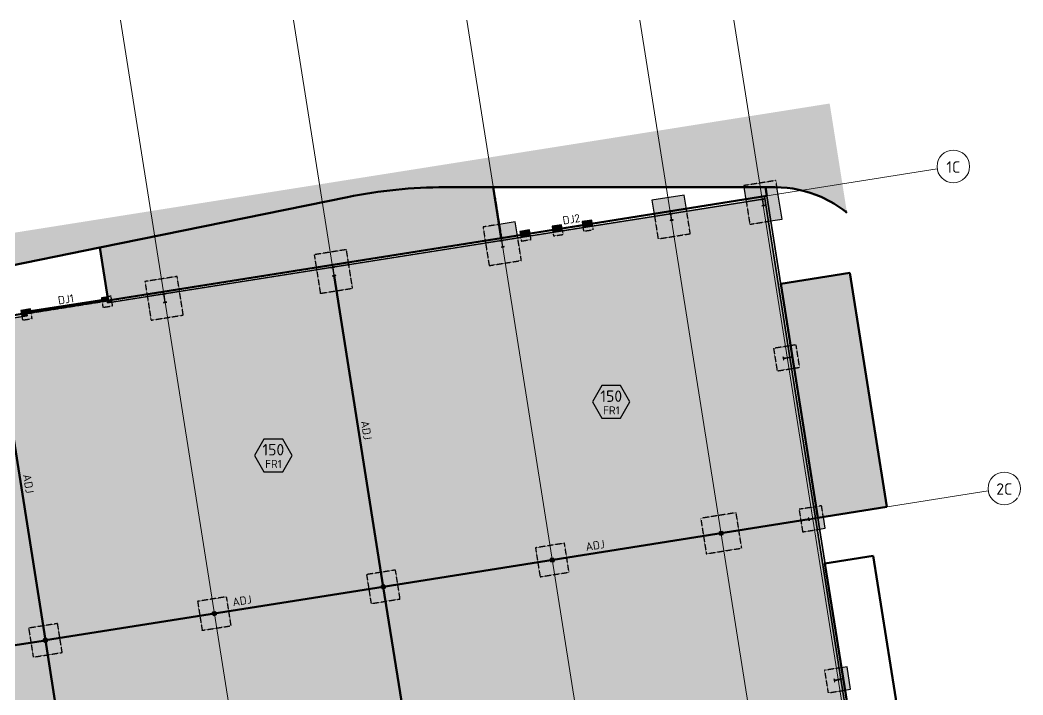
# Model space of a CAD drawing. Header units: millimetres. Extents: x -2336549 to -2208351, y -3762 to 4063401.
# Drawn here: x -2282939 to -2221380, y 4021995 to 4063401 of the extents above; entities that cross this region are included whole.
import ezdxf

# ---------------------------------------------------------------- set-up
doc = ezdxf.new("R2010")
doc.units = ezdxf.units.MM
for name, pattern in [('Dash', [7, 5, -2]), ('Hidden Double', [7, 5, -2]), ('Hidden Half', [3, 2, -1])]:
    doc.linetypes.add(name, pattern=pattern)
for name, color, linetype, lineweight in [('A-060-M_DETAIL', 3, 'Continuous', 25), ('A-200-M_WALL_EXT', 113, 'Continuous', 13), ('A-230-H-FLOOR', 190, 'Continuous', 13), ('A-230-M_FLOOR', 192, 'Continuous', 13), ('A-230-MH_FLOOR', 190, 'Hidden Double', 13), ('S-160-M_FOUND', 171, 'Continuous', 13), ('S-160-MH_FOUND', 171, 'Hidden Half', 13), ('S-230-A-FLOOR', 171, 'Continuous', 18), ('S-280-M_COLUMN', 52, 'Continuous', 13), ('S-280-MH_COLUMN', 52, 'Hidden Half', 13), ('Z-030-M_GRID', 191, 'Continuous', 13), ('Z-033_T_GRIDREF', 31, 'Continuous', 13), ('Z-060-M_DETAIL', 92, 'Continuous', 25)]:
    doc.layers.add(name, color=color, linetype=linetype, lineweight=lineweight)
doc.styles.add('ISOCPEUR', font='isocpeur.ttf', dxfattribs={"height": 700})
doc.styles.add('ISOCPEUR_1', font='isocpeur.ttf', dxfattribs={"height": 500})

# ---------------------------------------------------------------- blocks, each defined once
blk = doc.blocks.new('NRP_Column-Steel-SHS - SC444 - 200x200x6_0SHS-3967239-S1_001 - INTERNAL SLAB ON GROUND PLAN - PART 3')
at = {"layer": 'S-280-M_COLUMN', "lineweight": 25}
for p, q in [((100, 100), (-100, 100)), ((-100, 100), (-100, -100)), ((-94, -94), (-94, 94)), ((-94, 94), (94, 94)), ((94, 94), (94, -94)), ((100, -100), (100, 100)), ((-100, -100), (100, -100)), ((94, -94), (-94, -94))]:
    blk.add_line(p, q, dxfattribs=at)
blk = doc.blocks.new('NRP_Column-Steel-SHS - SC444 - 200x200x6_0SHS-3967240-S1_001 - INTERNAL SLAB ON GROUND PLAN - PART 3')
at = {"layer": 'S-280-M_COLUMN', "lineweight": 25}
for p, q in [((100, 100), (-100, 100)), ((-100, 100), (-100, -100)), ((-94, -94), (-94, 94)), ((-94, 94), (94, 94)), ((94, 94), (94, -94)), ((100, -100), (100, 100)), ((-100, -100), (100, -100)), ((94, -94), (-94, -94))]:
    blk.add_line(p, q, dxfattribs=at)
blk = doc.blocks.new('NRP_Column-Steel-SHS - SC444 - 200x200x6_0SHS-3926509-S1_001 - INTERNAL SLAB ON GROUND PLAN - PART 3')
at = {"layer": 'S-280-M_COLUMN', "lineweight": 25}
for p, q in [((100, 100), (-100, 100)), ((-100, 100), (-100, -100)), ((-94, -94), (-94, 94)), ((-94, 94), (94, 94)), ((94, 94), (94, -94)), ((100, -100), (100, 100)), ((-100, -100), (100, -100)), ((94, -94), (-94, -94))]:
    blk.add_line(p, q, dxfattribs=at)
blk = doc.blocks.new('NRP_Column-Steel-UB - SC120 - 410UB59_7-V16-S1_001 - INTERNAL SLAB ON GROUND PLAN - PART 3')
at = {"layer": 'S-280-M_COLUMN', "lineweight": 25}
for p, q in [((89, 406.4), (-89, 406.4)), ((-89, 406.4), (-89, 393.6)), ((-89, 393.6), (-15.3, 393.6)), ((-15.3, 12.8), (-89, 12.8)), ((-89, 12.8), (-89, 0)), ((-89, 0), (89, 0)), ((-3.9, 382.2), (-3.9, 24.2)), ((3.9, 24.2), (3.9, 382.2)), ((15.3, 393.6), (89, 393.6)), ((89, 12.8), (15.3, 12.8)), ((89, 393.6), (89, 406.4)), ((89, 0), (89, 12.8))]:
    blk.add_line(p, q, dxfattribs=at)
for centre, start, end in [((-15.3, 382.2), 0, 90), ((-15.3, 24.2), 270, 0), ((15.3, 382.2), 90, 180), ((15.3, 24.2), 180, 270)]:
    blk.add_arc(centre, 11.4, start, end, dxfattribs=at)
at = {"layer": 'S-280-MH_COLUMN', "lineweight": 25}
for centre, start, end in [((-15.3, 382.2), 0, 90), ((-15.3, 24.2), 270, 0), ((15.3, 382.2), 90, 180), ((15.3, 24.2), 180, 270)]:
    blk.add_arc(centre, 11.4, start, end, dxfattribs=at)
blk = doc.blocks.new('NRP_Column-Steel-UB - SC124 - 530UB82_0-V17-S1_001 - INTERNAL SLAB ON GROUND PLAN - PART 3')
at = {"layer": 'S-280-M_COLUMN', "lineweight": 25}
for p, q in [((104.5, 528.2), (-104.5, 528.2)), ((-104.5, 528.2), (-104.5, 515)), ((-104.5, 515), (-18.8, 515)), ((-18.8, 13.2), (-104.5, 13.2)), ((-104.5, 13.2), (-104.5, 0)), ((-104.5, 0), (104.5, 0)), ((-4.8, 501), (-4.8, 27.2)), ((4.8, 27.2), (4.8, 501)), ((18.8, 515), (104.5, 515)), ((104.5, 13.2), (18.8, 13.2)), ((104.5, 515), (104.5, 528.2)), ((104.5, 0), (104.5, 13.2))]:
    blk.add_line(p, q, dxfattribs=at)
for centre, start, end in [((-18.8, 501), 0, 90), ((-18.8, 27.2), 270, 0), ((18.8, 501), 90, 180), ((18.8, 27.2), 180, 270)]:
    blk.add_arc(centre, 14, start, end, dxfattribs=at)
at = {"layer": 'S-280-MH_COLUMN', "lineweight": 25}
for centre, start, end in [((-18.8, 501), 0, 90), ((-18.8, 27.2), 270, 0), ((18.8, 501), 90, 180), ((18.8, 27.2), 180, 270)]:
    blk.add_arc(centre, 14, start, end, dxfattribs=at)
blk = doc.blocks.new('NRP_Column-Steel-UB - SC119 - 410UB53_7-4109970-S1_001 - INTERNAL SLAB ON GROUND PLAN - PART 3')
at = {"layer": 'S-280-M_COLUMN', "lineweight": 25}
for p, q in [((89, 402.6), (-89, 402.6)), ((-89, 402.6), (-89, 391.7)), ((-89, 391.7), (-15.2, 391.7)), ((-15.2, 10.9), (-89, 10.9)), ((-89, 10.9), (-89, 0)), ((-89, 0), (89, 0)), ((-3.8, 380.3), (-3.8, 22.3)), ((3.8, 22.3), (3.8, 380.3)), ((15.2, 391.7), (89, 391.7)), ((89, 10.9), (15.2, 10.9)), ((89, 391.7), (89, 402.6)), ((89, 0), (89, 10.9))]:
    blk.add_line(p, q, dxfattribs=at)
for centre, start, end in [((-15.2, 380.3), 0, 90), ((-15.2, 22.3), 270, 0), ((15.2, 380.3), 90, 180), ((15.2, 22.3), 180, 270)]:
    blk.add_arc(centre, 11.4, start, end, dxfattribs=at)
at = {"layer": 'S-280-MH_COLUMN', "lineweight": 25}
for centre, start, end in [((-15.2, 380.3), 0, 90), ((-15.2, 22.3), 270, 0), ((15.2, 380.3), 90, 180), ((15.2, 22.3), 180, 270)]:
    blk.add_arc(centre, 11.4, start, end, dxfattribs=at)
blk = doc.blocks.new('NRP_Column-Steel-UB - SC119 - 410UB53_7-4245418-S1_001 - INTERNAL SLAB ON GROUND PLAN - PART 3')
at = {"layer": 'S-280-M_COLUMN', "lineweight": 25}
for p, q in [((89, 402.6), (-89, 402.6)), ((-89, 402.6), (-89, 391.7)), ((-89, 391.7), (-15.2, 391.7)), ((-15.2, 10.9), (-89, 10.9)), ((-89, 10.9), (-89, 0)), ((-89, 0), (89, 0)), ((-3.8, 380.3), (-3.8, 22.3)), ((3.8, 22.3), (3.8, 380.3)), ((15.2, 391.7), (89, 391.7)), ((89, 10.9), (15.2, 10.9)), ((89, 391.7), (89, 402.6)), ((89, 0), (89, 10.9))]:
    blk.add_line(p, q, dxfattribs=at)
for centre, start, end in [((-15.2, 380.3), 0, 90), ((-15.2, 22.3), 270, 0), ((15.2, 380.3), 90, 180), ((15.2, 22.3), 180, 270)]:
    blk.add_arc(centre, 11.4, start, end, dxfattribs=at)
at = {"layer": 'S-280-MH_COLUMN', "lineweight": 25}
for centre, start, end in [((-15.2, 380.3), 0, 90), ((-15.2, 22.3), 270, 0), ((15.2, 380.3), 90, 180), ((15.2, 22.3), 180, 270)]:
    blk.add_arc(centre, 11.4, start, end, dxfattribs=at)
blk = doc.blocks.new('NRP_Column-Steel-UB - SC119 - 410UB53_7-4245419-S1_001 - INTERNAL SLAB ON GROUND PLAN - PART 3')
at = {"layer": 'S-280-M_COLUMN', "lineweight": 25}
for p, q in [((89, 402.6), (-89, 402.6)), ((-89, 402.6), (-89, 391.7)), ((-89, 391.7), (-15.2, 391.7)), ((-15.2, 10.9), (-89, 10.9)), ((-89, 10.9), (-89, 0)), ((-89, 0), (89, 0)), ((-3.8, 380.3), (-3.8, 22.3)), ((3.8, 22.3), (3.8, 380.3)), ((15.2, 391.7), (89, 391.7)), ((89, 10.9), (15.2, 10.9)), ((89, 391.7), (89, 402.6)), ((89, 0), (89, 10.9))]:
    blk.add_line(p, q, dxfattribs=at)
for centre, start, end in [((-15.2, 380.3), 0, 90), ((-15.2, 22.3), 270, 0), ((15.2, 380.3), 90, 180), ((15.2, 22.3), 180, 270)]:
    blk.add_arc(centre, 11.4, start, end, dxfattribs=at)
at = {"layer": 'S-280-MH_COLUMN', "lineweight": 25}
for centre, start, end in [((-15.2, 380.3), 0, 90), ((-15.2, 22.3), 270, 0), ((15.2, 380.3), 90, 180), ((15.2, 22.3), 180, 270)]:
    blk.add_arc(centre, 11.4, start, end, dxfattribs=at)
blk = doc.blocks.new('NRP_Column-Steel-UB - SC119 - 410UB53_7-3967243-S1_001 - INTERNAL SLAB ON GROUND PLAN - PART 3')
at = {"layer": 'S-280-M_COLUMN', "lineweight": 25}
for p, q in [((89, 402.6), (-89, 402.6)), ((-89, 402.6), (-89, 391.7)), ((-89, 391.7), (-15.2, 391.7)), ((-15.2, 10.9), (-89, 10.9)), ((-89, 10.9), (-89, 0)), ((-89, 0), (89, 0)), ((-3.8, 380.3), (-3.8, 22.3)), ((3.8, 22.3), (3.8, 380.3)), ((15.2, 391.7), (89, 391.7)), ((89, 10.9), (15.2, 10.9)), ((89, 391.7), (89, 402.6)), ((89, 0), (89, 10.9))]:
    blk.add_line(p, q, dxfattribs=at)
for centre, start, end in [((-15.2, 380.3), 0, 90), ((-15.2, 22.3), 270, 0), ((15.2, 380.3), 90, 180), ((15.2, 22.3), 180, 270)]:
    blk.add_arc(centre, 11.4, start, end, dxfattribs=at)
at = {"layer": 'S-280-MH_COLUMN', "lineweight": 25}
for centre, start, end in [((-15.2, 380.3), 0, 90), ((-15.2, 22.3), 270, 0), ((15.2, 380.3), 90, 180), ((15.2, 22.3), 180, 270)]:
    blk.add_arc(centre, 11.4, start, end, dxfattribs=at)
blk = doc.blocks.new('NRP_Foundation-Pad Footing Fibre _v2_ - PF4 -1800 x 1800 x 400d-3893011-S1_001 - INTERNAL SLAB ON GROUND PLAN - PART 3')
at = {"layer": 'S-160-MH_FOUND', "color": 9, "linetype": 'Dash', "lineweight": 25}
for p, q in [((950, 550), (-850, 550)), ((-850, 550), (-850, -1250)), ((950, -1250), (950, 550)), ((-850, -1250), (950, -1250))]:
    blk.add_line(p, q, dxfattribs=at)
blk = doc.blocks.new('NRP_Foundation-Pad Footing Fibre _v2_ - PF3 - 2200 x 2200 x 800d-3893009-S1_001 - INTERNAL SLAB ON GROUND PLAN - PART 3')
at = {"layer": 'S-160-MH_FOUND', "color": 9, "linetype": 'Dash', "lineweight": 25}
for p, q in [((1150, 750), (-1050, 750)), ((-1050, 750), (-1050, -1450)), ((1150, -1450), (1150, 750)), ((-1050, -1450), (1150, -1450))]:
    blk.add_line(p, q, dxfattribs=at)
blk = doc.blocks.new('NRP_Foundation-Pad Footing Fibre _v2_ - PF2 -2400 x 2000 x 600d-V1-S1_001 - INTERNAL SLAB ON GROUND PLAN - PART 3')
at = {"layer": 'S-160-M_FOUND', "linetype": 'Dash', "lineweight": 25}
blk.add_hatch(color=10, dxfattribs=at).paths.add_polyline_path([(-1150, -500), (-1150, -1350), (831, -1350), (864, -1157), (1150, 650), (251, 650), (251, -500)])
at = {"layer": 'S-160-M_FOUND', "color": 9, "lineweight": 25}
for p, q in [((1150, 650), (251, 650)), ((-1150, -500), (-1150, -1350)), ((-1150, -1350), (831, -1350))]:
    blk.add_line(p, q, dxfattribs=at)
at = {"layer": 'S-160-MH_FOUND', "color": 9, "linetype": 'Dash', "lineweight": 25}
for p, q in [((251, 650), (-1150, 650)), ((-1150, 650), (-1150, -500)), ((1250, 650), (1150, 650)), ((1250, -1350), (1250, 650)), ((831, -1350), (1250, -1350))]:
    blk.add_line(p, q, dxfattribs=at)
blk = doc.blocks.new('NRP_Foundation-Pad Footing Fibre _v2_ - PF5 -1400 x 1400 x 400d-3893014-S1_001 - INTERNAL SLAB ON GROUND PLAN - PART 3')
at = {"layer": 'S-160-M_FOUND', "linetype": 'Dash', "lineweight": 25}
blk.add_hatch(color=10, dxfattribs=at).paths.add_polyline_path([(750, -1050), (750, -551), (-650, -551), (-650, -1050)])
at = {"layer": 'S-160-M_FOUND', "color": 9, "lineweight": 25}
for p, q in [((-650, -551), (-650, -1050)), ((750, -1050), (750, -551)), ((-650, -1050), (750, -1050))]:
    blk.add_line(p, q, dxfattribs=at)
at = {"layer": 'S-160-MH_FOUND', "color": 9, "linetype": 'Dash', "lineweight": 25}
for p, q in [((750, 350), (-650, 350)), ((-650, 350), (-650, -551)), ((750, -551), (750, 350))]:
    blk.add_line(p, q, dxfattribs=at)
blk = doc.blocks.new('NRP_Foundation-Pad Footing Fibre _v2_ - PF5 -1400 x 1400 x 400d-V2-S1_001 - INTERNAL SLAB ON GROUND PLAN - PART 3')
at = {"layer": 'S-160-M_FOUND', "linetype": 'Dash', "lineweight": 25}
blk.add_hatch(color=10, dxfattribs=at).paths.add_polyline_path([(-650, -551), (-650, -1050), (50, -1050), (50, -701), (750, -701), (750, -551), (74, -551)])
at = {"layer": 'S-160-M_FOUND', "color": 9, "lineweight": 25}
for p, q in [((-650, -551), (-650, -1050)), ((750, -701), (750, -551)), ((-650, -1050), (50, -1050))]:
    blk.add_line(p, q, dxfattribs=at)
at = {"layer": 'S-160-MH_FOUND', "color": 9, "linetype": 'Dash', "lineweight": 25}
for p, q in [((750, 350), (-650, 350)), ((-650, 350), (-650, -551)), ((750, -551), (750, 350)), ((50, -1050), (750, -1050)), ((750, -1050), (750, -701))]:
    blk.add_line(p, q, dxfattribs=at)
blk = doc.blocks.new('NRP_Foundation-Pad Footing Fibre _v2_ - PF5 -1400 x 1400 x 400d-V3-S1_001 - INTERNAL SLAB ON GROUND PLAN - PART 3')
at = {"layer": 'S-160-M_FOUND', "linetype": 'Dash', "lineweight": 25}
blk.add_hatch(color=10, dxfattribs=at).paths.add_polyline_path([(-650, -551), (-650, -701), (750, -701), (750, -551), (-530, -551)])
at = {"layer": 'S-160-M_FOUND', "color": 9, "lineweight": 25}
for p, q in [((-650, -551), (-650, -701)), ((750, -701), (750, -551))]:
    blk.add_line(p, q, dxfattribs=at)
at = {"layer": 'S-160-MH_FOUND', "color": 9, "linetype": 'Dash', "lineweight": 25}
for p, q in [((750, 350), (-650, 350)), ((-650, 350), (-650, -551)), ((750, -551), (750, 350)), ((-650, -701), (-650, -1050)), ((-650, -1050), (750, -1050)), ((750, -1050), (750, -701))]:
    blk.add_line(p, q, dxfattribs=at)
blk = doc.blocks.new('NRP_Foundation-Pad Footing Fibre _v2_ - PF2 -2400 x 2000 x 600d-V4-S1_001 - INTERNAL SLAB ON GROUND PLAN - PART 3')
at = {"layer": 'S-160-M_FOUND', "linetype": 'Dash', "lineweight": 25}
blk.add_hatch(color=10, dxfattribs=at).paths.add_polyline_path([(253, 650), (253, -1350), (1250, -1350), (1250, 650)])
at = {"layer": 'S-160-M_FOUND', "color": 9, "lineweight": 25}
for p, q in [((1250, 650), (253, 650)), ((1250, -1350), (1250, 650)), ((253, -1350), (1250, -1350))]:
    blk.add_line(p, q, dxfattribs=at)
at = {"layer": 'S-160-MH_FOUND', "color": 9, "linetype": 'Dash', "lineweight": 25}
for p, q in [((253, 650), (-1150, 650)), ((-1150, 650), (-1150, -1350)), ((-1150, -1350), (253, -1350))]:
    blk.add_line(p, q, dxfattribs=at)
blk = doc.blocks.new('NRP_Foundation-Pad Footing Fibre _v2_ - PF2 -2400 x 2000 x 600d-V7-S1_001 - INTERNAL SLAB ON GROUND PLAN - PART 3')
at = {"layer": 'S-160-M_FOUND', "linetype": 'Dash', "lineweight": 25}
blk.add_hatch(color=10, dxfattribs=at).paths.add_polyline_path([(314, -1350), (463, -1350), (463, 650), (314, 650)])
at = {"layer": 'S-160-M_FOUND', "color": 9, "lineweight": 25}
for p, q in [((463, 650), (314, 650)), ((314, -1350), (463, -1350))]:
    blk.add_line(p, q, dxfattribs=at)
at = {"layer": 'S-160-MH_FOUND', "color": 9, "linetype": 'Dash', "lineweight": 25}
for p, q in [((314, 650), (-1150, 650)), ((-1150, 650), (-1150, -1350)), ((1250, 650), (463, 650)), ((1250, -1350), (1250, 650)), ((-1150, -1350), (314, -1350)), ((463, -1350), (1250, -1350))]:
    blk.add_line(p, q, dxfattribs=at)
blk = doc.blocks.new('NRP_Foundation-Pad Footing Fibre _v2_ - PF2 -2400 x 2000 x 600d-V8-S1_001 - INTERNAL SLAB ON GROUND PLAN - PART 3')
at = {"layer": 'S-160-M_FOUND', "linetype": 'Dash', "lineweight": 25}
blk.add_hatch(color=10, dxfattribs=at).paths.add_polyline_path([(314, 650), (314, -1350), (464, -1350), (464, 650)])
at = {"layer": 'S-160-M_FOUND', "color": 9, "lineweight": 25}
for p, q in [((464, 650), (314, 650)), ((314, -1350), (464, -1350))]:
    blk.add_line(p, q, dxfattribs=at)
at = {"layer": 'S-160-MH_FOUND', "color": 9, "linetype": 'Dash', "lineweight": 25}
for p, q in [((314, 650), (-1150, 650)), ((-1150, 650), (-1150, -1350)), ((1250, 650), (464, 650)), ((1250, -1350), (1250, 650)), ((-1150, -1350), (314, -1350)), ((464, -1350), (1250, -1350))]:
    blk.add_line(p, q, dxfattribs=at)
blk = doc.blocks.new('NRP_Joint Location _v2_ - DJ1 - DOWELLED JOINT-4234032-S1_001 - INTERNAL SLAB ON GROUND PLAN - PART 3')
at = {"layer": 'Z-060-M_DETAIL', "lineweight": 50}
blk.add_line((0, 0), (5000, 0), dxfattribs=at)
blk = doc.blocks.new('NRP_Joint Location _v2_ - DJ2 - DOWELLED JOINT-4234178-S1_001 - INTERNAL SLAB ON GROUND PLAN - PART 3')
at = {"layer": 'Z-060-M_DETAIL', "lineweight": 50}
blk.add_line((0, 0), (1900, 0), dxfattribs=at)
blk = doc.blocks.new('NRP_Joint Location _v2_ - ADJ - ARMOURED DOWEL JOINT-4235092-S1_001 - INTERNAL SLAB ON GROUND PLAN - PART 3')
at = {"layer": 'Z-060-M_DETAIL', "lineweight": 50}
blk.add_line((0, 0), (19322, 0), dxfattribs=at)
blk = doc.blocks.new('NRP_Joint Location _v2_ - ADJ - ARMOURED DOWEL JOINT-4242227-S1_001 - INTERNAL SLAB ON GROUND PLAN - PART 3')
at = {"layer": 'Z-060-M_DETAIL', "lineweight": 50}
blk.add_line((0, 0), (21000, 0), dxfattribs=at)
blk = doc.blocks.new('NRP_Joint Location _v2_ - ADJ - ARMOURED DOWEL JOINT-4242589-S1_001 - INTERNAL SLAB ON GROUND PLAN - PART 3')
at = {"layer": 'Z-060-M_DETAIL', "lineweight": 50}
blk.add_line((0, 0), (26458, 0), dxfattribs=at)
blk = doc.blocks.new('Grid - NRP_Grid-Head-320187-S1_001 - INTERNAL SLAB ON GROUND PLAN - PART 3')
at = {"layer": 'Z-033_T_GRIDREF'}
blk.add_circle((0, 0), 5, dxfattribs=at)
blk = doc.blocks.new('NRP_Slab Tag _v2_ - Thickness with Description-1497716-S1_001 - INTERNAL SLAB ON GROUND PLAN - PART 3')
at = {"layer": 'S-230-A-FLOOR', "lineweight": 25}
for p, q in [((-2.88, 4.99), (-5.76, -0.01)), ((2.9, 4.99), (-2.88, 4.99)), ((5.78, -0.01), (2.9, 4.99)), ((-5.76, -0.01), (-2.88, -5.01)), ((2.9, -5.01), (5.78, -0.01)), ((-2.88, -5.01), (2.9, -5.01))]:
    blk.add_line(p, q, dxfattribs=at)

msp = doc.modelspace()

# ---------------------------------------------------------------- hatches: boundary and pattern name
at = {"layer": 'A-230-H-FLOOR'}
for points in [[(-2233761, 4052547), (-2232758, 4055220), (-2233243, 4058281), (-2236904, 4057701), (-2236588, 4053144), (-2236297, 4053138), (-2235968, 4053116), (-2235694, 4053086), (-2235429, 4053047), (-2235143, 4052993), (-2234860, 4052927), (-2234579, 4052850), (-2234302, 4052760), (-2234029, 4052659), (-2233895, 4052603)], [(-2238398, 4053144), (-2236588, 4053144), (-2236904, 4057701), (-2245375, 4056360), (-2245407, 4053144), (-2240571, 4053144)], [(-2245407, 4053144), (-2245375, 4056360), (-2249654, 4055682)], [(-2256780, 4053144), (-2245407, 4053144), (-2249654, 4055682), (-2256517, 4054595), (-2256858, 4053144)], [(-2232267, 4051651), (-2232210, 4051756), (-2232758, 4055220), (-2233761, 4052547), (-2233497, 4052424), (-2233239, 4052290), (-2232986, 4052146), (-2232740, 4051991), (-2232500, 4051826), (-2232356, 4051718)], [(-2260462, 4052927), (-2259863, 4052993), (-2259264, 4053047), (-2258663, 4053090), (-2258062, 4053120), (-2257460, 4053138), (-2256858, 4053144), (-2256517, 4054595), (-2260640, 4053942)], [(-2262839, 4052542), (-2262248, 4052656), (-2261654, 4052758), (-2260975, 4052859), (-2260462, 4052927), (-2260640, 4053942), (-2263290, 4053522), (-2262859, 4052586)], [(-2301652, 4044645), (-2262839, 4052542), (-2263290, 4053522), (-2288566, 4049519), (-2299990, 4045264)], [(-2277525, 4046204), (-2253400, 4050027), (-2253894, 4053144), (-2256858, 4053144), (-2257460, 4053138), (-2258062, 4053120), (-2258663, 4053090), (-2259264, 4053047), (-2259863, 4052993), (-2260462, 4052927), (-2261059, 4052848), (-2261654, 4052758), (-2262248, 4052656), (-2262839, 4052542), (-2278039, 4049449)], [(-2319761, 3999169), (-2309296, 4000826), (-2309265, 4000629), (-2236764, 4012112), (-2236795, 4012310), (-2231017, 4013225), (-2237228, 4052436), (-2277568, 4046046), (-2277592, 4046195), (-2282530, 4045412), (-2282507, 4045264), (-2309615, 4040970), (-2309639, 4041119), (-2314577, 4040336), (-2314554, 4040188), (-2314807, 4040148), (-2314017, 4035160), (-2321934, 4033906), (-2321634, 4032010), (-2324881, 4031496), (-2320023, 4000826)], [(-2232182, 4051581), (-2232210, 4051756), (-2232267, 4051651), (-2232198, 4051594)], [(-2233974, 4032854), (-2229727, 4033527), (-2232001, 4047883), (-2236248, 4047210), (-2235444, 4042134)]]:
    msp.add_hatch(color=10, dxfattribs=at).paths.add_polyline_path(points)
at = {"layer": 'S-160-M_FOUND'}
for points in [[(-2254364, 4049722), (-2252389, 4050035), (-2252545, 4051019), (-2253532, 4050863), (-2253400, 4050027), (-2254388, 4049871)], [(-2249635, 4050471), (-2249694, 4050841), (-2250287, 4050747), (-2250228, 4050377)], [(-2247792, 4050763), (-2247851, 4051133), (-2248444, 4051039), (-2248385, 4050669)], [(-2252203, 4050064), (-2251611, 4050158), (-2251670, 4050528), (-2252262, 4050434), (-2252226, 4050209)], [(-2277568, 4046046), (-2277296, 4046089), (-2277320, 4046237), (-2277525, 4046204), (-2277561, 4046427), (-2277948, 4046366), (-2277912, 4046144), (-2277592, 4046195)], [(-2282827, 4045213), (-2282507, 4045264), (-2282530, 4045412), (-2282258, 4045455), (-2282293, 4045678), (-2282886, 4045584), (-2282835, 4045264)]]:
    msp.add_hatch(color=10, dxfattribs=at).paths.add_polyline_path(points)

# ---------------------------------------------------------------- linework, layer by layer
at = {"layer": 'A-200-M_WALL_EXT', "lineweight": 35}
for p, q in [((-2237251, 4052584), (-2243029, 4051669)), ((-2237103, 4052608), (-2237251, 4052584)), ((-2237251, 4052584), (-2235687, 4042707)), ((-2235539, 4042731), (-2237103, 4052608)), ((-2243006, 4051521), (-2237228, 4052436)), ((-2248089, 4050716), (-2243006, 4051521)), ((-2243006, 4051521), (-2243029, 4051669)), ((-2243029, 4051669), (-2243006, 4051521)), ((-2248089, 4050716), (-2253377, 4049878)), ((-2248112, 4050864), (-2248089, 4050716)), ((-2249955, 4050572), (-2253400, 4050026)), ((-2249932, 4050424), (-2249955, 4050572)), ((-2253400, 4050026), (-2263771, 4048384)), ((-2263747, 4048236), (-2253377, 4049878)), ((-2253400, 4050026), (-2253377, 4049878)), ((-2253377, 4049878), (-2253400, 4050026)), ((-2263771, 4048384), (-2277592, 4046195)), ((-2277568, 4046046), (-2263747, 4048236)), ((-2263771, 4048384), (-2263747, 4048236)), ((-2263747, 4048236), (-2263771, 4048384)), ((-2277592, 4046195), (-2277568, 4046046)), ((-2282530, 4045412), (-2285616, 4044924)), ((-2285592, 4044775), (-2282507, 4045264)), ((-2282507, 4045264), (-2282530, 4045412)), ((-2235539, 4042731), (-2235687, 4042707)), ((-2235687, 4042707), (-2235539, 4042731)), ((-2235687, 4042707), (-2234122, 4032830)), ((-2233974, 4032854), (-2235539, 4042731)), ((-2234122, 4032830), (-2233974, 4032854)), ((-2234122, 4032830), (-2232558, 4022953)), ((-2232410, 4022977), (-2233974, 4032854)), ((-2232558, 4022953), (-2232410, 4022977)), ((-2232558, 4022953), (-2230994, 4013077)), ((-2230846, 4013100), (-2232410, 4022977))]:
    msp.add_line(p, q, dxfattribs=at)
at = {"layer": 'A-230-M_FLOOR', "lineweight": 50}
for p, q in [((-2253894, 4053144), (-2256858, 4053144)), ((-2253894, 4053144), (-2237188, 4053144)), ((-2253400, 4050027), (-2253894, 4053144)), ((-2236588, 4053144), (-2237188, 4053144)), ((-2237188, 4053144), (-2237103, 4052608)), ((-2262839, 4052542), (-2278039, 4049449)), ((-2237103, 4052608), (-2253400, 4050026)), ((-2277525, 4046204), (-2253400, 4050027)), ((-2308758, 4043199), (-2278039, 4049449)), ((-2278039, 4049449), (-2277525, 4046204)), ((-2232001, 4047883), (-2236248, 4047210)), ((-2229727, 4033527), (-2232001, 4047883)), ((-2236248, 4047210), (-2233974, 4032854)), ((-2277538, 4046287), (-2282564, 4045491)), ((-2277538, 4046285), (-2282564, 4045489)), ((-2282557, 4045450), (-2277532, 4046246)), ((-2282551, 4045411), (-2277526, 4046207)), ((-2277525, 4046205), (-2277592, 4046195)), ((-2282551, 4045409), (-2309649, 4041117)), ((-2282564, 4045491), (-2282551, 4045409)), ((-2282530, 4045412), (-2282551, 4045409)), ((-2233974, 4032854), (-2229727, 4033527)), ((-2230568, 4030525), (-2233531, 4030055)), ((-2227815, 4013144), (-2230568, 4030525)), ((-2233531, 4030055), (-2230852, 4013144))]:
    msp.add_line(p, q, dxfattribs=at)
at = {"layer": 'A-230-M_FLOOR', "color": 226, "lineweight": 25}
for p, q in [((-2248089, 4050716), (-2249932, 4050424)), ((-2277592, 4046195), (-2282530, 4045412))]:
    msp.add_line(p, q, dxfattribs=at)
at = {"layer": 'A-230-M_FLOOR', "lineweight": 50}
for centre, radius, start, end in [((-2256858, 4023144), 30000, 90, 101.5), ((-2236588, 4046144), 7000, 66.17657, 90), ((-2236588, 4046144), 7000, 51.88251, 66.17657), ((-2236588, 4046144), 7000, 50.98041, 51.88251)]:
    msp.add_arc(centre, radius, start, end, dxfattribs=at)
at = {"layer": 'A-230-MH_FLOOR', "lineweight": 50}
for p, q in [((-2253400, 4050026), (-2253788, 4052478)), ((-2277592, 4046195), (-2282530, 4045412))]:
    msp.add_line(p, q, dxfattribs=at)
at = {"layer": 'S-160-M_FOUND', "color": 9, "lineweight": 25}
for p, q in [((-2252545, 4051019), (-2253532, 4050863)), ((-2252389, 4050035), (-2252545, 4051019)), ((-2249694, 4050841), (-2250287, 4050747)), ((-2250287, 4050747), (-2250228, 4050377)), ((-2249635, 4050471), (-2249694, 4050841)), ((-2247851, 4051133), (-2248444, 4051039)), ((-2248444, 4051039), (-2248385, 4050669)), ((-2247792, 4050763), (-2247851, 4051133)), ((-2251670, 4050528), (-2252262, 4050434)), ((-2252262, 4050434), (-2252203, 4050064)), ((-2251611, 4050158), (-2251670, 4050528)), ((-2254388, 4049871), (-2254364, 4049722)), ((-2277561, 4046427), (-2277948, 4046366)), ((-2277948, 4046366), (-2277912, 4046144)), ((-2277296, 4046089), (-2277320, 4046237)), ((-2282293, 4045678), (-2282886, 4045584)), ((-2282886, 4045584), (-2282827, 4045213)), ((-2282258, 4045455), (-2282293, 4045678))]:
    msp.add_line(p, q, dxfattribs=at)
at = {"layer": 'S-160-MH_FOUND', "color": 9, "linetype": 'Dash', "lineweight": 25}
for p, q in [((-2253532, 4050863), (-2254520, 4050706)), ((-2254520, 4050706), (-2254388, 4049871)), ((-2248385, 4050669), (-2248350, 4050447)), ((-2247757, 4050540), (-2247792, 4050763)), ((-2252169, 4048649), (-2252389, 4050035)), ((-2252203, 4050064), (-2252168, 4049842)), ((-2251576, 4049936), (-2251611, 4050158)), ((-2250228, 4050377), (-2250193, 4050155)), ((-2250193, 4050155), (-2249600, 4050248)), ((-2249600, 4050248), (-2249635, 4050471)), ((-2248350, 4050447), (-2247757, 4050540)), ((-2254364, 4049722), (-2254145, 4048336)), ((-2252168, 4049842), (-2251576, 4049936)), ((-2254145, 4048336), (-2252169, 4048649)), ((-2277355, 4046460), (-2277560, 4046427)), ((-2277320, 4046237), (-2277355, 4046460)), ((-2277912, 4046144), (-2277854, 4045773)), ((-2277854, 4045773), (-2277261, 4045867)), ((-2277261, 4045867), (-2277296, 4046089)), ((-2282827, 4045213), (-2282792, 4044991)), ((-2282200, 4045085), (-2282258, 4045455)), ((-2282792, 4044991), (-2282200, 4045085))]:
    msp.add_line(p, q, dxfattribs=at)
at = {"layer": 'Z-030-M_GRID'}
for p, q in [((-2275559, 3988571), (-2287386, 4063240)), ((-2265116, 3989757), (-2276780, 4063401)), ((-2254407, 3989266), (-2266149, 4063401)), ((-2244036, 3990908), (-2255518, 4063401)), ((-2233666, 3992551), (-2244888, 4063401)), ((-2228036, 3993443), (-2239116, 4063401)), ((-2327249, 4038329), (-2226640, 4054265)), ((-2324027, 4018590), (-2223511, 4034511))]:
    msp.add_line(p, q, dxfattribs=at)

# ---------------------------------------------------------------- block references
at = {"layer": 'S-160-MH_FOUND', "color": 9, "linetype": 'Dash', "lineweight": 25}
for name, p, rotation in [('NRP_Foundation-Pad Footing Fibre _v2_ - PF2 -2400 x 2000 x 600d-V1-S1_001 - INTERNAL SLAB ON GROUND PLAN - PART 3', (-2237682, 4052110), 99.00032838814495), ('NRP_Foundation-Pad Footing Fibre _v2_ - PF2 -2400 x 2000 x 600d-V4-S1_001 - INTERNAL SLAB ON GROUND PLAN - PART 3', (-2243312, 4051216), 99.00032838817995), ('NRP_Foundation-Pad Footing Fibre _v2_ - PF2 -2400 x 2000 x 600d-V8-S1_001 - INTERNAL SLAB ON GROUND PLAN - PART 3', (-2264044, 4047871), 99.00032838820574), ('NRP_Foundation-Pad Footing Fibre _v2_ - PF2 -2400 x 2000 x 600d-V7-S1_001 - INTERNAL SLAB ON GROUND PLAN - PART 3', (-2274435, 4046225), 99.00032838820574), ('NRP_Foundation-Pad Footing Fibre _v2_ - PF5 -1400 x 1400 x 400d-V3-S1_001 - INTERNAL SLAB ON GROUND PLAN - PART 3', (-2236224, 4042572), 99.00032838816618), ('NRP_Foundation-Pad Footing Fibre _v2_ - PF5 -1400 x 1400 x 400d-V2-S1_001 - INTERNAL SLAB ON GROUND PLAN - PART 3', (-2234659, 4032695), 99.0003283881672), ('NRP_Foundation-Pad Footing Fibre _v2_ - PF3 - 2200 x 2200 x 800d-3893009-S1_001 - INTERNAL SLAB ON GROUND PLAN - PART 3', (-2240238, 4031811), 99.0003283881442), ('NRP_Foundation-Pad Footing Fibre _v2_ - PF4 -1800 x 1800 x 400d-3893011-S1_001 - INTERNAL SLAB ON GROUND PLAN - PART 3', (-2250609, 4030168), 99.0003283881442), ('NRP_Foundation-Pad Footing Fibre _v2_ - PF4 -1800 x 1800 x 400d-3893011-S1_001 - INTERNAL SLAB ON GROUND PLAN - PART 3', (-2260980, 4028526), 99.0003283881442), ('NRP_Foundation-Pad Footing Fibre _v2_ - PF4 -1800 x 1800 x 400d-3893011-S1_001 - INTERNAL SLAB ON GROUND PLAN - PART 3', (-2271350, 4026883), 99.0003283881442), ('NRP_Foundation-Pad Footing Fibre _v2_ - PF4 -1800 x 1800 x 400d-3893011-S1_001 - INTERNAL SLAB ON GROUND PLAN - PART 3', (-2281721, 4025241), 99.0003283881442), ('NRP_Foundation-Pad Footing Fibre _v2_ - PF5 -1400 x 1400 x 400d-3893014-S1_001 - INTERNAL SLAB ON GROUND PLAN - PART 3', (-2233095, 4022818), 99.0003283881672)]:
    msp.add_blockref(name, p, dxfattribs=dict(at, rotation=rotation))
at = {"layer": 'S-230-A-FLOOR', "lineweight": 25, "xscale": 199.9999999999999, "yscale": 199.9999999999999, "zscale": 199.9999999999999}
for p in [(-2246658, 4039977), (-2267399, 4036692)]:
    msp.add_blockref('NRP_Slab Tag _v2_ - Thickness with Description-1497716-S1_001 - INTERNAL SLAB ON GROUND PLAN - PART 3', p, dxfattribs=at)
at = {"layer": 'S-280-M_COLUMN', "lineweight": 25, "rotation": 9.000328388097001}
for name, p in [('NRP_Column-Steel-SHS - SC444 - 200x200x6_0SHS-3926509-S1_001 - INTERNAL SLAB ON GROUND PLAN - PART 3', (-2239901, 4031916)), ('NRP_Column-Steel-SHS - SC444 - 200x200x6_0SHS-3967240-S1_001 - INTERNAL SLAB ON GROUND PLAN - PART 3', (-2250271, 4030273)), ('NRP_Column-Steel-SHS - SC444 - 200x200x6_0SHS-3967240-S1_001 - INTERNAL SLAB ON GROUND PLAN - PART 3', (-2260642, 4028630)), ('NRP_Column-Steel-SHS - SC444 - 200x200x6_0SHS-3967239-S1_001 - INTERNAL SLAB ON GROUND PLAN - PART 3', (-2271013, 4026988)), ('NRP_Column-Steel-SHS - SC444 - 200x200x6_0SHS-3967239-S1_001 - INTERNAL SLAB ON GROUND PLAN - PART 3', (-2281383, 4025345))]:
    msp.add_blockref(name, p, dxfattribs=at)
at = {"layer": 'S-280-MH_COLUMN', "lineweight": 25}
for name, p, rotation in [('NRP_Column-Steel-UB - SC119 - 410UB53_7-4109970-S1_001 - INTERNAL SLAB ON GROUND PLAN - PART 3', (-2237376, 4052412), 189.0003283882161), ('NRP_Column-Steel-UB - SC120 - 410UB59_7-V16-S1_001 - INTERNAL SLAB ON GROUND PLAN - PART 3', (-2243006, 4051521), 189.0003283882161), ('NRP_Column-Steel-UB - SC120 - 410UB59_7-V16-S1_001 - INTERNAL SLAB ON GROUND PLAN - PART 3', (-2253377, 4049878), 189.0003283882161), ('NRP_Column-Steel-UB - SC124 - 530UB82_0-V17-S1_001 - INTERNAL SLAB ON GROUND PLAN - PART 3', (-2263747, 4048236), 189.0003283882161), ('NRP_Column-Steel-UB - SC124 - 530UB82_0-V17-S1_001 - INTERNAL SLAB ON GROUND PLAN - PART 3', (-2274118, 4046593), 189.0003283882161), ('NRP_Column-Steel-UB - SC119 - 410UB53_7-3967243-S1_001 - INTERNAL SLAB ON GROUND PLAN - PART 3', (-2235687, 4042707), 99.00032838814715), ('NRP_Column-Steel-UB - SC119 - 410UB53_7-4245419-S1_001 - INTERNAL SLAB ON GROUND PLAN - PART 3', (-2234122, 4032830), 99.00032838814715), ('NRP_Column-Steel-UB - SC119 - 410UB53_7-4245418-S1_001 - INTERNAL SLAB ON GROUND PLAN - PART 3', (-2232558, 4022953), 99.00032838814715)]:
    msp.add_blockref(name, p, dxfattribs=dict(at, rotation=rotation))
at = {"layer": 'Z-033_T_GRIDREF', "xscale": 199.9999999999999, "yscale": 199.9999999999999, "zscale": 199.9999999999999}
for p, rotation in [((-2225653, 4054421), 279.0003283881445), ((-2222524, 4034667), 279.0003283881441)]:
    msp.add_blockref('Grid - NRP_Grid-Head-320187-S1_001 - INTERNAL SLAB ON GROUND PLAN - PART 3', p, dxfattribs=dict(at, rotation=rotation))
at = {"layer": 'Z-060-M_DETAIL', "lineweight": 50}
for name, p, rotation in [('NRP_Joint Location _v2_ - DJ2 - DOWELLED JOINT-4234178-S1_001 - INTERNAL SLAB ON GROUND PLAN - PART 3', (-2249967, 4050565), 9.000328388219353), ('NRP_Joint Location _v2_ - ADJ - ARMOURED DOWEL JOINT-4235092-S1_001 - INTERNAL SLAB ON GROUND PLAN - PART 3', (-2260642, 4028630), 99.00029522343742), ('NRP_Joint Location _v2_ - DJ1 - DOWELLED JOINT-4234032-S1_001 - INTERNAL SLAB ON GROUND PLAN - PART 3', (-2282530, 4045412), 9.000295223264521), ('NRP_Joint Location _v2_ - ADJ - ARMOURED DOWEL JOINT-4235092-S1_001 - INTERNAL SLAB ON GROUND PLAN - PART 3', (-2281383, 4025345), 99.00029522343742), ('NRP_Joint Location _v2_ - ADJ - ARMOURED DOWEL JOINT-4242589-S1_001 - INTERNAL SLAB ON GROUND PLAN - PART 3', (-2260642, 4028630), 9.000328388146162), ('NRP_Joint Location _v2_ - ADJ - ARMOURED DOWEL JOINT-4242227-S1_001 - INTERNAL SLAB ON GROUND PLAN - PART 3', (-2281383, 4025345), 9.000328388146162), ('NRP_Joint Location _v2_ - ADJ - ARMOURED DOWEL JOINT-4235092-S1_001 - INTERNAL SLAB ON GROUND PLAN - PART 3', (-2257619, 4009546), 99.00032838814516), ('NRP_Joint Location _v2_ - ADJ - ARMOURED DOWEL JOINT-4242227-S1_001 - INTERNAL SLAB ON GROUND PLAN - PART 3', (-2302125, 4022059), 9.000328388146162), ('NRP_Joint Location _v2_ - ADJ - ARMOURED DOWEL JOINT-4235092-S1_001 - INTERNAL SLAB ON GROUND PLAN - PART 3', (-2278361, 4006261), 99.00032838814516)]:
    msp.add_blockref(name, p, dxfattribs=dict(at, rotation=rotation))

# ---------------------------------------------------------------- texts
at = {"layer": 'A-060-M_DETAIL', "lineweight": 13, "char_height": 500, "attachment_point": 1, "style": 'ISOCPEUR_1'}
for s, insert, width, rotation in [('DJ2', (-2249671, 4051344), 1282.7, 9.00033), ('DJ1', (-2280651, 4046442), 1154.43, 9.0003), ('ADJ', (-2261530, 4038860), 1394.94, 279.0003), ('ADJ', (-2282272, 4035574), 1394.94, 279.0003), ('ADJ', (-2248263, 4031322), 1394.94, 9.00033), ('ADJ', (-2269940, 4027930), 1394.94, 9.00033)]:
    msp.add_mtext(s, dxfattribs=dict(at, insert=insert, width=width, rotation=rotation))
at = {"layer": 'S-230-A-FLOOR', "lineweight": 13, "attachment_point": 1}
for s, insert, char_height, width, style in [('150', (-2247321, 4040675), 700, 1619.41, 'ISOCPEUR'), ('FR1', (-2247155, 4039702), 500, 1218.56, 'ISOCPEUR_1'), ('150', (-2268062, 4037390), 700, 1619.41, 'ISOCPEUR'), ('FR1', (-2267896, 4036416), 500, 1218.56, 'ISOCPEUR_1')]:
    msp.add_mtext(s, dxfattribs=dict(at, insert=insert, char_height=char_height, width=width, style=style))

# ---------------------------------------------------------------- next in the draw order: texts
at = {"layer": 'Z-033_T_GRIDREF', "char_height": 700, "attachment_point": 1, "style": 'ISOCPEUR', "bg_fill": 3, "box_fill_scale": 1.25, "bg_fill_color": 256, "bg_fill_true_color": 13158600, "bg_fill_transparency": 0}
for s, insert, width in [('1C', (-2226080, 4054731), 1026.16), ('2C', (-2223017, 4034978), 1186.5)]:
    msp.add_mtext(s, dxfattribs=dict(at, insert=insert, width=width))

doc.saveas('drawing.dxf')
